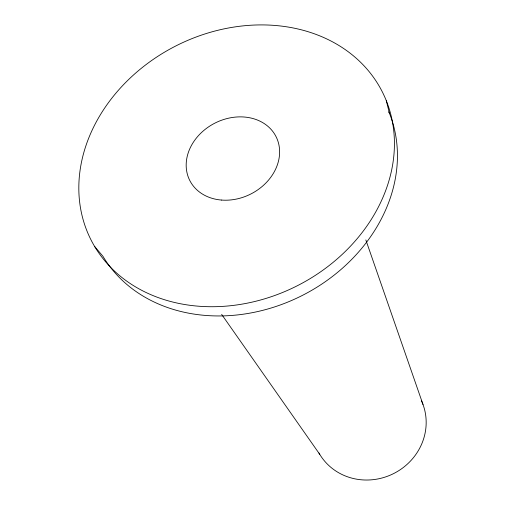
<?xml version="1.0" encoding="UTF-8"?>
<svg xmlns="http://www.w3.org/2000/svg" width="505" height="505" viewBox="0 0 505 505"><rect width="100%" height="100%" fill="white"/><g stroke="black" fill="none" stroke-linecap="round" stroke-linejoin="round"><path stroke-width="0.76" d="M94.593 246.421L102.932 256.275A160.457 132.828 -27.1 0 0 301.113 296.05A160.457 132.828 -27.1 0 0 389.418 113.234L386.319 100.747A163.38 134.406 -27.1 0 0 118.53 90.111A163.38 134.406 -27.1 0 0 205.024 306.592A163.38 134.406 -27.1 0 0 386.319 100.747M221.651 314.388L319.716 454.298M388.642 111.927L389.418 113.234M365.847 239.957L422.994 404.48M421.549 400.957A57.564 54.294 -27.1 0 1 393.812 473.482A57.564 54.294 -27.1 0 1 318.958 452.985M221.638 200.068A48.385 39.725 -27.1 0 0 277.8 140.794A48.385 39.725 -27.1 0 0 199.26 134.759A48.385 39.725 -27.1 0 0 221.638 200.068"/></g></svg>
